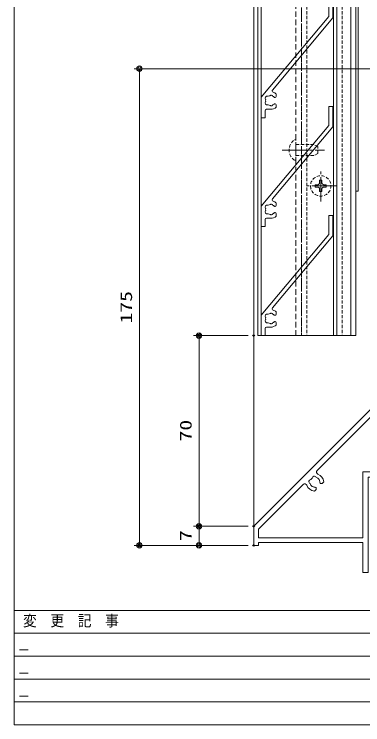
# Model space of a CAD drawing. Units: millimetres on the paper. Extents: x -395 to 395, y -281 to 281.
# Drawn here: x -395.3 to -267.5, y -281 to -20.1 of the extents above; entities that cross this region are included whole.
import ezdxf
from ezdxf.enums import TextEntityAlignment as Align

# ---------------------------------------------------------------- set-up
doc = ezdxf.new("R2010")
doc.units = ezdxf.units.MM
doc.header["$PDMODE"] = 32
doc.header["$PDSIZE"] = 0.5
for name, pattern in [('CHAIN2', [12, 9, -1, 1, -1]), ('DASHED1', [1.8, 1.2, -0.6]), ('DASHED2', [3, 2, -1])]:
    doc.linetypes.add(name, pattern=pattern)
for name, color, linetype, lineweight in [('0-0__0-6_TITLE_WAKU', 7, 'Continuous', 9), ('0-2_USERZ', 3, 'Continuous', 9), ('0-3_F-1', 7, 'Continuous', 9), ('0-5_0', 7, 'Continuous', 9), ('0-7_KATAZAI', 7, 'Continuous', 9), ('0-E_PARTS3', 134, 'Continuous', 9)]:
    doc.layers.add(name, color=color, linetype=linetype, lineweight=lineweight)
doc.layers.add('0-6_Defpoints', color=7, linetype='Continuous')
doc.styles.add('ＭＳ ゴシック', font='')
doc.styles.get('ＭＳ ゴシック').set_extended_font_data('MS Gothic')

# ---------------------------------------------------------------- blocks, each defined once
blk = doc.blocks.new('図枠')
at = {"layer": '0-0__0-6_TITLE_WAKU'}
for p, q in [((534.869, 42), (0, 42)), ((191.489, 33.6), (0, 33.6)), ((191.489, 25.2), (0, 25.2)), ((191.489, 16.8), (0, 16.8)), ((191.489, 8.4), (0, 8.4))]:
    blk.add_line(p, q, dxfattribs=at)
at = {"layer": '0-3_F-1'}
blk.add_lwpolyline([(790.6, 0), (0, 0), (0, 562), (790.6, 562)], close=True, dxfattribs=at)
at = {"layer": '0-0__0-6_TITLE_WAKU', "style": 'ＭＳ ゴシック', "width": 0.9}
blk.add_text('変\u3000更\u3000記\u3000事', height=4.091, dxfattribs=at).set_placement((3.218, 34.94), align=Align.BOTTOM_LEFT)
blk = doc.blocks.new('WAKU-D1')
at = {"layer": '0-7_KATAZAI'}
for p, q in [((39, -1.8), (39, -32)), ((-4.25, -3.7), (-5, -3.7)), ((-4.069, -3.778), (-3.931, -3.922)), ((-3.5, -3.75), (-3.5, -3.5)), ((-0.5, -8.5), (-4.5, -8.5)), ((39, -32), (75.998, -32)), ((75.998, -34), (65.613, -34)), ((75.998, -48.5), (75.998, -34)), ((114, -98.2), (115, -98.2)), ((115, -98.2), (115, -100))]:
    blk.add_line(p, q, dxfattribs=at)
for points in [[(0, -8), (0, 0), (90.002, 0)], [(90.002, 0), (90.002, -30), (88.002, -30), (88.002, -26.998), (77.998, -26.998), (77.998, -46), (88.002, -46), (88.002, -43), (90.002, -43), (90.002, -58)], [(-4.5, -2.5), (-6.5, -2.5), (-6.5, -9.5)], [(115, -100), (108, -100), (58, -50), (58, -34), (39, -34), (39, -43), (48.997, -43), (48.997, -45), (37, -45), (37, -1.8), (30, -1.8), (30, -8), (28.5, -8), (28.5, -1.8), (5.987, -1.8)], [(88.002, -24.998), (88.002, -1.8), (39, -1.8)], [(-5, -8), (-5, -6.1), (-4.4, -5.5), (-5, -4.9), (-5, -3.7)], [(4.796, -4.386), (4.706, -4.297), (4.313, -4.227)], [(6.1, -4.085), (6.1, -4.45), (5.7, -4.85), (5.561, -4.85), (5.277, -4.732)], [(3.804, -7.789), (3.919, -7.842), (4.313, -7.773)], [(5.277, -7.268), (5.561, -7.15), (5.7, -7.15), (6.1, -7.55), (6.1, -8.3)], [(6.6, -8.8), (9, -8.8), (9, -10), (-6, -10)], [(75.998, -32), (75.998, -24.998), (88.002, -24.998)], [(63.974, -35.467), (64.204, -35.794), (64.205, -35.921)], [(64.3, -36.506), (64.417, -36.79), (64.515, -36.888), (65.081, -36.888), (65.692, -36.277)], [(61.922, -38.204), (61.795, -38.203), (61.468, -37.973)], [(62.278, -39.691), (62.889, -39.08), (62.889, -38.514), (62.791, -38.416), (62.506, -38.299)], [(60, -39.612), (60, -49.172), (87.536, -76.707)], [(112.2, -60), (88.002, -60), (88.002, -48.5), (75.998, -48.5)], [(90.002, -58), (125, -58), (125, -60), (114, -60), (114, -98.2)], [(92.656, -81.828), (109.028, -98.2), (112.2, -98.2), (112.2, -60)], [(91.642, -74.308), (92.253, -74.919), (92.253, -75.485), (92.155, -75.583), (91.87, -75.7)], [(91.286, -75.795), (91.159, -75.796), (90.832, -76.026)], [(93.338, -78.532), (93.568, -78.205), (93.569, -78.078)], [(93.664, -77.493), (93.781, -77.209), (93.879, -77.111), (94.445, -77.111), (95.056, -77.722)]]:
    blk.add_lwpolyline(points, dxfattribs=at)
for centre, radius, start, end in [((-4.5, -3.5), 1, 360, 90), ((5.987, -2.8), 1, 89.99997, 241.75769), ((-4.25, -3.95), 0.25, 43.60282, 90), ((-3.75, -3.75), 0.25, 223.60282, 360), ((2.771, -5.14), 0.75, 65.95278, 224.04722), ((4, -6), 1.8, 80, 120.85315), ((4, -6), 1.8, 44.79283, 63.7398), ((4, -6.5), 3.2, 48.9855, 61.75769), ((2.771, -6.86), 0.75, 135.95278, 294.04722), ((4, -6), 1.8, 169.14685, 190.85315), ((4, -6), 1.8, 239.14685, 263.7398), ((4, -6), 1.8, 280, 315.20717), ((-6, -9.5), 0.5, 180, 270), ((-4.5, -8), 0.5, 180, 270), ((-0.5, -8), 0.5, 270, 0), ((6.6, -8.3), 0.5, 180, 270), ((61.023, -36.239), 0.75, 90.95279, 249.04722), ((62.5, -36.499), 1.8, 124.14685, 145.85316), ((62.239, -35.022), 0.75, 20.95279, 179.04722), ((62.5, -36.499), 1.8, 35.00001, 75.85316), ((62.5, -36.499), 1.8, 359.79284, 18.7398), ((65.613, -34.5), 0.5, 90, 212.70191), ((62.5, -36.499), 3.2, 3.98551, 32.70191), ((60.5, -39.612), 0.5, 57.27956, 180), ((62.5, -36.499), 1.8, 194.14685, 235.00001), ((62.5, -36.499), 1.8, 251.26021, 270.20717), ((62.5, -36.499), 3.2, 237.27956, 266.01451), ((91.864, -77.5), 3.2, 93.98549, 160.15066), ((88.102, -76.142), 0.8, 224.99999, 340.15066), ((90.387, -77.76), 0.75, 110.95278, 269.04721), ((91.864, -77.5), 1.8, 124.99999, 165.85315), ((91.864, -77.5), 1.8, 89.79283, 108.73979), ((91.864, -77.5), 3.2, 289.84933, 356.01449), ((91.864, -77.5), 1.8, 341.2602, 0.20716), ((91.864, -77.5), 1.8, 214.14684, 235.85315), ((91.603, -78.977), 0.75, 180.95278, 339.04721), ((91.864, -77.5), 1.8, 284.14684, 324.99999), ((93.222, -81.262), 0.8, 109.84933, 224.99999)]:
    blk.add_arc(centre, radius, start, end, dxfattribs=at)
blk = doc.blocks.new('S-HA1')
at = {"layer": '0-5_0'}
for p, q in [((-8.711, 5.599), (-7.847, 5.599)), ((-4.747, 5.599), (-3.882, 5.599)), ((-7.447, 5.199), (-7.447, 5.06)), ((-5.147, 5.06), (-5.147, 5.199)), ((-3.097, 3.499), (-3.097, 2))]:
    blk.add_line(p, q, dxfattribs=at)
for points in [[(-7.5, 0), (-37.175, 24.9), (-44.132, 24.9), (-44.132, 26.4), (-36.629, 26.4), (-10.159, 4.189)], [(-2.597, 1.5), (0, 1.5), (0, 0), (-7.5, 0)]]:
    blk.add_lwpolyline(points, dxfattribs=at)
for centre, radius, start, end in [((-6.297, 3.499), 3.2, 138.9855, 163.13226), ((-7.847, 5.199), 0.4, 360, 90), ((-4.747, 5.199), 0.4, 90, 180), ((-6.297, 3.499), 3.2, 360, 41.0145), ((-9.838, 4.572), 0.5, 230, 343.13226), ((-7.774, 3.759), 0.5, 116.8699, 223.1301), ((-8.285, 3.281), 0.2, 6.2602, 43.1301), ((-6.297, 3.499), 1.8, 186.2602, 208.03074), ((-8.09, 4.384), 0.2, 296.8699, 333.7398), ((-6.297, 3.499), 1.8, 134.79283, 153.7398), ((-8.062, 2.559), 0.2, 342.29961, 28.03074), ((-7.847, 5.06), 0.4, 314.79283, 360), ((-4.747, 5.06), 0.4, 180, 225.20717), ((-6.297, 3.499), 1.8, 26.2602, 45.20717), ((-4.531, 2.559), 0.2, 151.96926, 197.70039), ((-6.297, 3.499), 1.8, 331.96926, 353.7398), ((-4.503, 4.384), 0.2, 206.2602, 243.1301), ((-4.82, 3.759), 0.5, 316.8699, 63.1301), ((-4.309, 3.281), 0.2, 136.8699, 173.7398), ((-7.157, 2.27), 0.75, 162.29961, 307.70039), ((-6.576, 1.518), 0.2, 81.96926, 127.70039), ((-6.297, 3.499), 1.8, 261.96926, 278.03074), ((-6.017, 1.518), 0.2, 52.29961, 98.03074), ((-5.436, 2.27), 0.75, 232.29961, 17.70039), ((-2.597, 2), 0.5, 180, 270)]:
    blk.add_arc(centre, radius, start, end, dxfattribs=at)
blk = doc.blocks.new('DOT1')
at = {"layer": '0-5_0'}
blk.add_line((0, 0), (-1, 0), dxfattribs=at)
for radius in [0.5, 0.325]:
    blk.add_circle((0, 0), radius, dxfattribs=at)
blk = doc.blocks.new('U92')
at = {"layer": '0-E_PARTS3', "linetype": 'CHAIN2'}
for p, q in [((0, -5.75), (0, 5.75)), ((-5.75, 0), (5.75, 0))]:
    blk.add_line(p, q, dxfattribs=at)
at = {"layer": '0-E_PARTS3', "linetype": 'DASHED1'}
blk.add_line((1.23, 0.41), (2.05, 0.41), dxfattribs=at)
for points in [[(-1.23, -0.41), (-2.05, -0.41), (-2.05, 0.41), (-1.23, 0.41)], [(-0.41, 1.23), (-0.41, 2.05), (0.41, 2.05), (0.41, 1.23)], [(2.05, 0.41), (2.05, -0.41), (1.23, -0.41)], [(0.41, -1.23), (0.41, -2.05), (-0.41, -2.05), (-0.41, -1.23)]]:
    blk.add_lwpolyline(points, dxfattribs=at)
blk.add_circle((0, 0), 3.75, dxfattribs=at)
for centre, start, end in [((-1.23, 1.23), 270, 0), ((1.23, 1.23), 180, 270), ((-1.23, -1.23), 0, 90), ((1.23, -1.23), 90, 180)]:
    blk.add_arc(centre, 0.82, start, end, dxfattribs=at)
blk = doc.blocks.new('U93')
at = {"layer": '0-E_PARTS3', "linetype": 'CHAIN2'}
blk.add_line((-5, 0), (10.5, 0), dxfattribs=at)
at = {"layer": '0-E_PARTS3', "linetype": 'DASHED1'}
for p, q in [((0, 2), (6.6, 2)), ((8, 1.3), (6.6, 2)), ((8, 1.3), (8, -1.3)), ((0, -2), (6.6, -2)), ((8, -1.3), (6.6, -2))]:
    blk.add_line(p, q, dxfattribs=at)
blk.add_lwpolyline([(-0.509, 3.75), (0, 3.75), (0, -3.75), (-0.509, -3.75)], dxfattribs=at)
blk.add_arc((2.027, 0), 4.527, 124.06671, 235.93329, dxfattribs=at)

msp = doc.modelspace()

# ---------------------------------------------------------------- linework, layer by layer
at = {"layer": '0-2_USERZ'}
for p, q in [((-307.481, 223.518), (-307.481, -208.133)), ((-219.481, -40.133), (-351.374, -40.133)), ((-349.374, -42.133), (-349.374, -213.133)), ((-309.481, -138.13), (-329.529, -138.13)), ((-327.529, -206.133), (-327.529, -140.13)), ((-309.481, -208.133), (-329.529, -208.133)), ((-309.481, -208.133), (-329.529, -208.133)), ((-327.529, -213.133), (-327.529, -210.133)), ((-309.481, -215.133), (-351.374, -215.133)), ((-309.481, -215.133), (-329.529, -215.133))]:
    msp.add_line(p, q, dxfattribs=at)
for points in [[(-269.981, 231.218), (-269.981, -138.13), (-305.981, -138.13), (-305.981, 231.218)], [(-304.781, -138.13), (-305.981, -138.13), (-305.981, 231.218), (-304.781, 231.218)], [(-276.981, -138.13), (-278.181, -138.13), (-278.181, 231.218), (-276.981, 231.218)], [(-269.981, -138.13), (-271.781, -138.13), (-271.781, 231.218), (-269.981, 231.218)]]:
    msp.add_lwpolyline(points, close=True, dxfattribs=at)
at = {"layer": '0-2_USERZ', "color": 4, "linetype": 'DASHED2'}
msp.add_lwpolyline([(-289.981, -138.13), (-291.981, -138.13), (-291.981, 231.218), (-289.981, 231.218)], close=True, dxfattribs=at)
at = {"layer": '0-2_USERZ', "color": 5, "linetype": 'DASHED1'}
for points in [[(-287.981, -138.13), (-289.981, -138.13), (-289.981, 231.218), (-287.981, 231.218)], [(-274.981, -138.13), (-289.981, -138.13), (-289.981, 231.218), (-274.981, 231.218)]]:
    msp.add_lwpolyline(points, close=True, dxfattribs=at)
at = {"layer": '0-2_USERZ', "color": 6}
msp.add_lwpolyline([(-269.181, 79.542), (-269.181, -85.133), (-269.981, -85.133), (-269.981, 79.542)], dxfattribs=at)
at = {"layer": '0-6_Defpoints'}
for p in [(-327.529, -138.13), (-307.481, -138.13), (-327.529, -208.133), (-307.481, -208.133), (-307.481, -208.133), (-349.374, -215.133), (-307.481, -215.133)]:
    msp.add_point(p, dxfattribs=at)

# ---------------------------------------------------------------- block references
at = {"layer": '0-2_USERZ'}
msp.add_blockref('図枠', (-395.322, -281.006), dxfattribs=at)
at = {"layer": '0-2_USERZ', "rotation": 270}
for p in [(-304.781, -58.13), (-304.781, -98.13), (-304.781, -138.13)]:
    msp.add_blockref('S-HA1', p, dxfattribs=at)
at = {"layer": '0-2_USERZ', "xscale": 2, "yscale": 2}
for p, rotation in [((-349.374, -40.133), 90), ((-327.529, -138.13), 90), ((-327.529, -208.133), 270), ((-327.529, -208.133), 90), ((-349.374, -215.133), 270), ((-327.529, -215.133), 270)]:
    msp.add_blockref('DOT1', p, dxfattribs=dict(at, rotation=rotation))
at = {"layer": '0-7_KATAZAI', "rotation": 270}
msp.add_blockref('WAKU-D1', (-207.481, -100.133), dxfattribs=at)
at = {"layer": '0-E_PARTS3', "xscale": -1}
for name, p, rotation in [('U93', (-291.981, -69.989), 180.00006), ('U92', (-282.878, -83.16), 6e-05)]:
    msp.add_blockref(name, p, dxfattribs=dict(at, rotation=rotation))

# ---------------------------------------------------------------- texts
at = {"layer": '0-0__0-6_TITLE_WAKU', "color": 6, "style": 'ＭＳ ゴシック', "width": 1.5}
for p in [(-393.904, -254.134), (-393.904, -262.645), (-393.904, -271.156)]:
    msp.add_text('_', height=4.091, dxfattribs=at).set_placement(p, align=Align.BOTTOM_LEFT)
at = {"layer": '0-2_USERZ', "style": 'ＭＳ ゴシック', "width": 1.35}
for s, p in [('175', (-350.791, -133.708)), ('70', (-328.946, -176.989)), ('7', (-328.946, -213.562))]:
    msp.add_text(s, height=4.333, rotation=90, dxfattribs=at).set_placement(p, align=Align.BOTTOM_LEFT)

doc.saveas('drawing.dxf')
